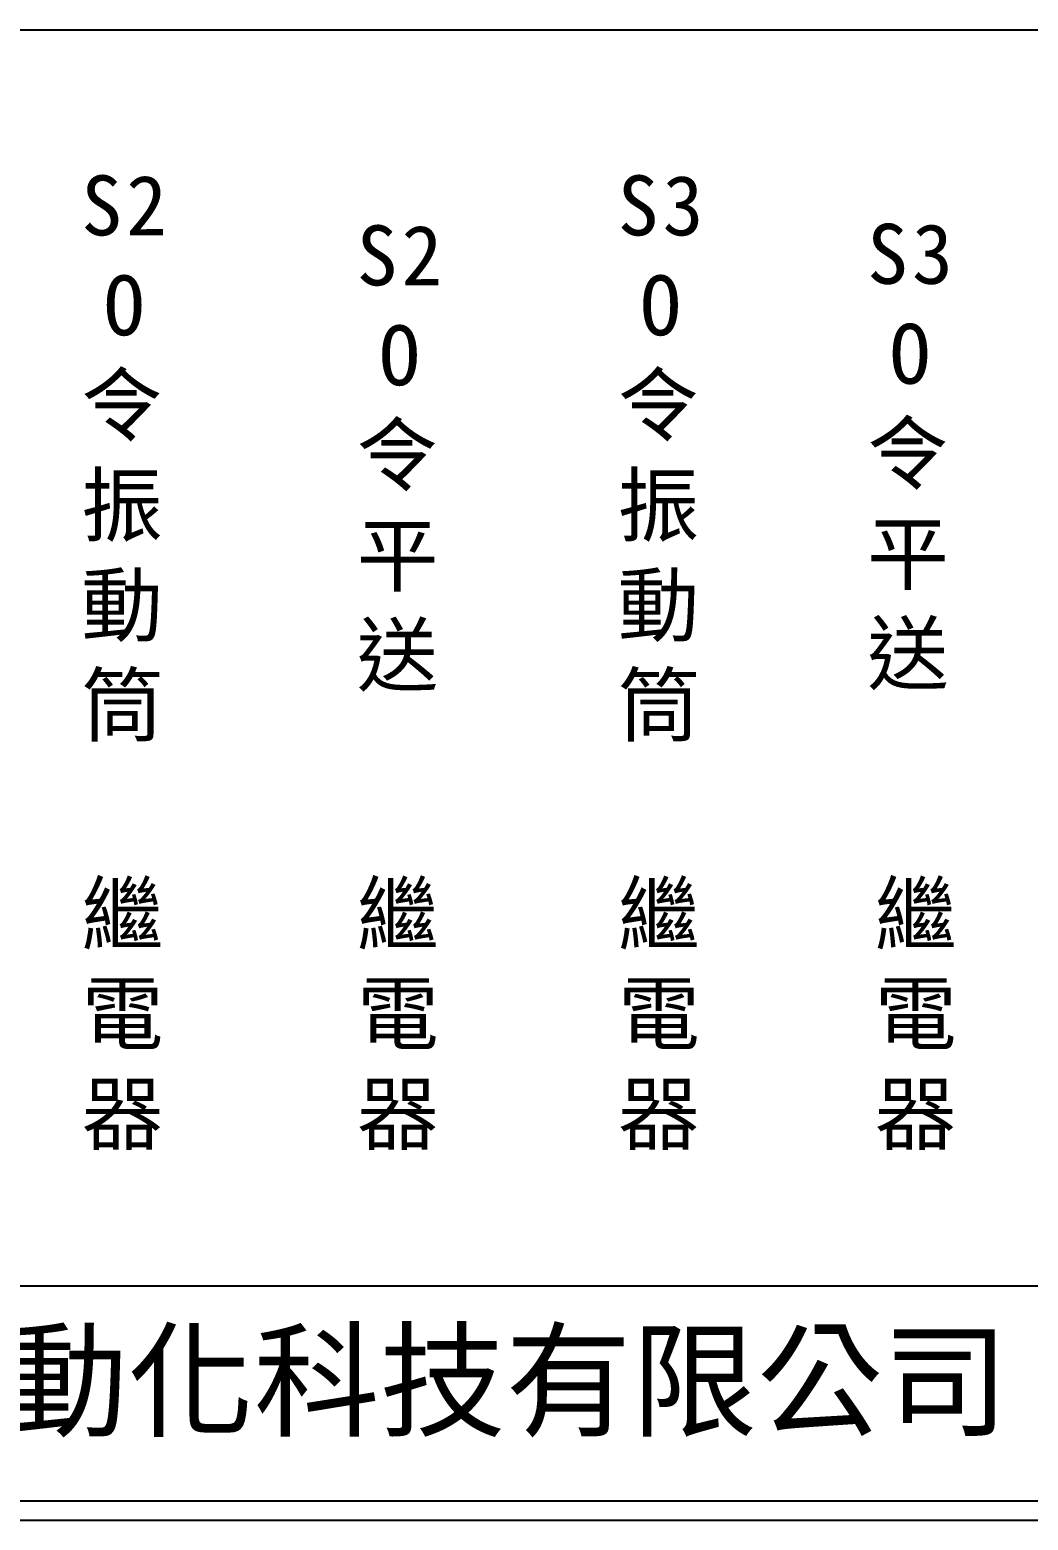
# Model space of a CAD drawing. Extents: x 889 to 1176, y 251 to 455.
# Drawn here: x 954 to 1019, y 251.2 to 348.2 of the extents above; entities that cross this region are included whole.
import ezdxf

# ---------------------------------------------------------------- set-up
doc = ezdxf.new("R2010")
doc.units = 0
doc.layers.add('圖框層', color=7, linetype='CONTINUOUS')
doc.layers.add('標尺寸層', color=3, linetype='CONTINUOUS')
doc.styles.add('CNS', font='romanc.shx', dxfattribs={"bigfont": 'chineset.shx'})
doc.styles.add('STSL', font='kaiu.ttf')

msp = doc.modelspace()

# ---------------------------------------------------------------- linework, layer by layer
at = {"layer": '圖框層', "color": 7}
for p, q in [((890.321, 266.445), (1174.821, 266.445)), ((890.321, 252.445), (1174.821, 252.445)), ((889.071, 251.195), (1176.071, 251.195))]:
    msp.add_line(p, q, dxfattribs=at)
at = {"layer": '標尺寸層', "color": 7}
msp.add_line((893.818, 348.153), (1171.69, 348.153), dxfattribs=at)

# ---------------------------------------------------------------- texts
at = {"layer": '圖框層', "color": 4, "style": 'STSL'}
msp.add_text('泓陞自動化科技有限公司', height=6, dxfattribs=at).set_placement((927.675, 257.271))
at = {"layer": '標尺寸層', "color": 7, "char_height": 3.9, "attachment_point": 5, "style": 'CNS'}
for s, insert, width in [('{\\fDFKai-SB|b0|i0|c136|p65;\\T1.1;\\C0;S2\\PO令\\P振動筒}', (960.29, 320.261), 2.84806), ('{\\fDFKai-SB|b0|i0|c136|p65;\\T1.1;\\C0;S3\\PO令\\P振動筒}', (995.187, 320.261), 2.84806), ('{\\fDFKai-SB|b0|i0|c136|p65;\\T1.1;\\C0;S2\\PO令\\P平送}', (978.204, 320.261), 2.84806), ('{\\fDFKai-SB|b0|i0|c136|p65;\\T1.1;\\C0;S3\\PO令\\P平送}', (1011.414, 320.36), 2.84806), ('{\\fDFKai-SB|b0|i0|c136|p65;繼電器}', (960.052, 283.936), 8.6627), ('{\\fDFKai-SB|b0|i0|c136|p65;繼電器}', (977.965, 283.936), 8.6627), ('{\\fDFKai-SB|b0|i0|c136|p65;繼電器}', (994.948, 283.936), 8.6627), ('{\\fDFKai-SB|b0|i0|c136|p65;繼電器}', (1011.652, 283.936), 8.6627)]:
    msp.add_mtext(s, dxfattribs=dict(at, insert=insert, width=width))

doc.saveas('drawing.dxf')
